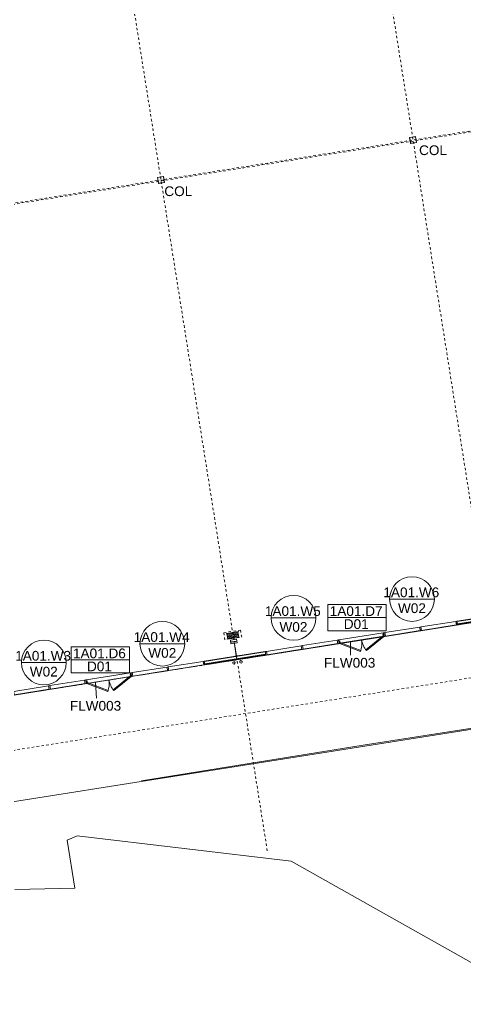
# Model space of a CAD drawing. Header units: metres. Extents: x -2358 to -2214, y 3875 to 4066.
# Drawn here: x -2266.45 to -2248.12, y 3994.73 to 4035.23 of the extents above; entities that cross this region are included whole.
import ezdxf

# ---------------------------------------------------------------- set-up
doc = ezdxf.new("R2010")
doc.units = ezdxf.units.M
for name, pattern in [('Grid Line', [0.021, 0.012, -0.003, 0.003, -0.003]), ('Hidden', [0.006, 0.004, -0.002]), ('Overhead', [0.004, 0.0025, -0.0015])]:
    doc.linetypes.add(name, pattern=pattern)
for name, color, linetype, lineweight in [('A-ANNO-KEYN', 231, 'Continuous', 5), ('A-DOOR', 31, 'Continuous', 5), ('A-DOOR-FRAM', 31, 'Continuous', 5), ('A-DOOR-IDEN', 31, 'Continuous', 5), ('A-FLOR', 192, 'Continuous', 5), ('A-FLOR-OVHD', 1, 'Overhead', 5), ('A-GLAZ', 151, 'Continuous', 5), ('A-GLAZ-IDEN', 152, 'Continuous', 5), ('A-WALL', 113, 'Continuous', 5), ('A-WALL-PATT', 111, 'Continuous', 13), ('C-TOPO', 7, 'Continuous', 5), ('C-TOPO-MAJR', 7, 'Continuous', 20), ('P-SANR-FIXT', 6, 'Continuous', 5), ('P-SANR-FIXT-HDLN', 131, 'Hidden', 5), ('S-BEAM', 12, 'Continuous', 5), ('S-COLS', 52, 'Continuous', 5), ('S-COLS-IDEN', 171, 'Continuous', 5), ('S-GRID', 1, 'Continuous', 5)]:
    doc.layers.add(name, color=color, linetype=linetype, lineweight=lineweight)
doc.styles.add('Arial_2', font='arial.ttf', dxfattribs={"height": 0.4})
pattern_1 = [(0, (0, 0), (0.8128, 0.2032), [0.06706, -0.54254, 0.06706, -0.54254, -3.251]), (0, (0, 0), (0.8128, 0.2032), [-1.219, 0.06706, -1.152, 0.06706, -0.54254, -1.422]), (0, (0, 0), (0.8128, 0.2032), [-3.048, 0.06706, -0.33934, 0.06706, -0.94894]), (120, (0.3048, 0.1016), (-0.582376362, 0.602305448), [0.06706, -0.54254, 0.06706, -0.54254, -3.251]), (120, (0.3048, 0.1016), (-0.582376362, 0.602305448), [-1.219, 0.06706, -1.152, 0.06706, -0.54254, -1.422]), (120, (0.3048, 0.1016), (-0.582376362, 0.602305448), [-3.048, 0.06706, -0.33934, 0.06706, -0.94894]), (240, (0.4064, 0.508), (-0.230423638, -0.805505448), [0.06706, -0.54254, 0.06706, -0.54254, -3.251]), (240, (0.4064, 0.508), (-0.230423638, -0.805505448), [-1.219, 0.06706, -1.152, 0.06706, -0.54254, -1.422]), (240, (0.4064, 0.508), (-0.230423638, -0.805505448), [-3.048, 0.06706, -0.33934, 0.06706, -0.94894])]

# ---------------------------------------------------------------- blocks, each defined once
blk = doc.blocks.new('SHS-Square Hollow Section-Column - 250x250xSHS-1478536-GA - Part B')
at = {"layer": 'S-COLS'}
h = blk.add_hatch(dxfattribs=at)
h.set_pattern_fill('FP_4', color=256, style=0, pattern_type=2)
h.set_pattern_definition([(36, (1602.568, -4332.682), (-0.41803287, 0.57537289), []), (36, (1602.687, -4331.93), (-0.41803287, 0.57537289), [])])
h.paths.add_polyline_path([(0.115, -0.125), (0.122, -0.122), (0.125, -0.115), (0.119, -0.119)])
h.paths.add_polyline_path([(-0.115, -0.125), (0.115, -0.125), (0.115, -0.12), (-0.115, -0.12)])
h.paths.add_polyline_path([(-0.115, -0.125), (-0.119, -0.119), (-0.125, -0.115), (-0.122, -0.122)])
h.paths.add_polyline_path([(-0.125, 0.115), (-0.119, 0.119), (-0.115, 0.125), (-0.122, 0.122)])
h.paths.add_polyline_path([(-0.125, -0.115), (-0.12, -0.115), (-0.12, 0.115), (-0.125, 0.115)])
h.paths.add_polyline_path([(0.125, 0.115), (0.122, 0.122), (0.115, 0.125), (0.119, 0.119)])
h.paths.add_polyline_path([(0.12, -0.115), (0.125, -0.115), (0.125, 0.115), (0.12, 0.115)])
h.paths.add_polyline_path([(-0.115, 0.12), (0.115, 0.12), (0.115, 0.125), (-0.115, 0.125)])
at = {"layer": 'S-COLS', "lineweight": 15}
for p, q in [((-0.125, 0.115), (-0.125, -0.115)), ((-0.12, -0.115), (-0.12, 0.115)), ((0.115, 0.125), (-0.115, 0.125)), ((-0.115, 0.12), (0.115, 0.12)), ((0.12, 0.115), (0.12, -0.115)), ((0.125, -0.115), (0.125, 0.115)), ((0.115, -0.12), (-0.115, -0.12)), ((-0.115, -0.125), (0.115, -0.125))]:
    blk.add_line(p, q, dxfattribs=at)
for centre, radius, start, end in [((-0.115, 0.115), 0.01, 90, 180), ((-0.115, 0.115), 0.005, 90, 180), ((0.115, 0.115), 0.01, 360, 90), ((0.115, 0.115), 0.005, 0, 90), ((-0.115, -0.115), 0.01, 180, 270), ((-0.115, -0.115), 0.005, 180, 270), ((0.115, -0.115), 0.005, 270, 0), ((0.115, -0.115), 0.01, 270, 360)]:
    blk.add_arc(centre, radius, start, end, dxfattribs=at)
blk = doc.blocks.new('SHS-Square Hollow Section-Column - 250x250xSHS-2929213-GA - Part B')
at = {"layer": 'S-COLS', "lineweight": 15}
for p, q in [((-0.125, 0.115), (-0.125, -0.115)), ((-0.12, -0.115), (-0.12, 0.115)), ((0.115, 0.125), (-0.115, 0.125)), ((-0.115, 0.12), (0.115, 0.12)), ((0.12, 0.115), (0.12, -0.115)), ((0.125, -0.115), (0.125, 0.115)), ((0.115, -0.12), (-0.115, -0.12)), ((-0.115, -0.125), (0.115, -0.125))]:
    blk.add_line(p, q, dxfattribs=at)
for centre, radius, start, end in [((-0.115, 0.115), 0.01, 90, 180), ((-0.115, 0.115), 0.005, 90, 180), ((0.115, 0.115), 0.01, 360, 90), ((0.115, 0.115), 0.005, 0, 90), ((-0.115, -0.115), 0.01, 180, 270), ((-0.115, -0.115), 0.005, 180, 270), ((0.115, -0.115), 0.01, 270, 360), ((0.115, -0.115), 0.005, 270, 0)]:
    blk.add_arc(centre, radius, start, end, dxfattribs=at)
blk = doc.blocks.new('Structural Framing 23 - Structural Framing 1-1264781-GA - Part B')
at = {"layer": 'S-BEAM', "lineweight": 13}
for p, q in [((-2263.634, 4048.254), (-2263.861, 4048.218)), ((-2263.861, 4048.218), (-2263.859, 4048.208)), ((-2263.859, 4048.208), (-2263.751, 4048.225)), ((-2263.751, 4048.225), (-2263.658, 4047.642)), ((-2263.741, 4048.226), (-2263.632, 4048.244)), ((-2263.648, 4047.644), (-2263.741, 4048.226)), ((-2263.632, 4048.244), (-2263.634, 4048.254)), ((-2263.658, 4047.642), (-2263.767, 4047.625)), ((-2263.765, 4047.615), (-2263.538, 4047.651)), ((-2263.54, 4047.661), (-2263.648, 4047.644)), ((-2263.538, 4047.651), (-2263.54, 4047.661)), ((-2263.767, 4047.625), (-2263.765, 4047.615)), ((-2257.518, 4009.645), (-2257.746, 4009.609)), ((-2257.746, 4009.609), (-2257.744, 4009.599)), ((-2257.744, 4009.599), (-2257.635, 4009.616)), ((-2257.635, 4009.616), (-2257.543, 4009.033)), ((-2257.626, 4009.618), (-2257.517, 4009.635)), ((-2257.533, 4009.035), (-2257.626, 4009.618)), ((-2257.517, 4009.635), (-2257.518, 4009.645)), ((-2257.543, 4009.033), (-2257.652, 4009.016)), ((-2257.652, 4009.016), (-2257.65, 4009.006)), ((-2257.65, 4009.006), (-2257.423, 4009.042)), ((-2257.425, 4009.052), (-2257.533, 4009.035)), ((-2257.423, 4009.042), (-2257.425, 4009.052))]:
    blk.add_line(p, q, dxfattribs=at)
blk = doc.blocks.new('Structural Framing 24 - Structural Framing 1-1264814-GA - Part B')
at = {"layer": 'S-BEAM', "lineweight": 13}
for p, q in [((-2253.263, 4049.896), (-2253.49, 4049.86)), ((-2253.49, 4049.86), (-2253.489, 4049.85)), ((-2253.489, 4049.85), (-2253.38, 4049.867)), ((-2253.38, 4049.867), (-2253.288, 4049.285)), ((-2253.37, 4049.869), (-2253.261, 4049.886)), ((-2253.278, 4049.286), (-2253.37, 4049.869)), ((-2253.261, 4049.886), (-2253.263, 4049.896)), ((-2253.288, 4049.285), (-2253.396, 4049.268)), ((-2253.396, 4049.268), (-2253.395, 4049.258)), ((-2253.395, 4049.258), (-2253.168, 4049.294)), ((-2253.169, 4049.304), (-2253.278, 4049.286)), ((-2253.168, 4049.294), (-2253.169, 4049.304)), ((-2247.148, 4011.287), (-2247.375, 4011.251)), ((-2247.375, 4011.251), (-2247.373, 4011.242)), ((-2247.373, 4011.242), (-2247.265, 4011.259)), ((-2247.265, 4011.259), (-2247.172, 4010.676)), ((-2247.255, 4011.26), (-2247.146, 4011.278)), ((-2247.162, 4010.678), (-2247.255, 4011.26)), ((-2247.146, 4011.278), (-2247.148, 4011.287)), ((-2247.172, 4010.676), (-2247.281, 4010.659)), ((-2247.281, 4010.659), (-2247.279, 4010.649)), ((-2247.279, 4010.649), (-2247.052, 4010.685)), ((-2247.054, 4010.695), (-2247.162, 4010.678)), ((-2247.052, 4010.685), (-2247.054, 4010.695))]:
    blk.add_line(p, q, dxfattribs=at)
blk = doc.blocks.new('Plumbing_FHR_AAA - 500mm Dia x 240mm D-1560022-GA - Part B')
at = {"layer": 'P-SANR-FIXT'}
for p, q in [((-0.125, 0.375), (0.375, 0.375)), ((-0.125, 0.36), (-0.125, 0.375)), ((0.375, 0.36), (-0.125, 0.36)), ((-0.125, 0.15), (0.375, 0.15)), ((-0.125, 0.135), (-0.125, 0.15)), ((0.375, 0.135), (-0.125, 0.135)), ((-0.105, 0.36), (-0.105, 0.15)), ((-0.105, 0.325), (0.355, 0.325)), ((-0.105, 0.29), (0.355, 0.29)), ((-0.105, 0.255), (0.355, 0.255)), ((-0.105, 0.22), (0.355, 0.22)), ((-0.105, 0.185), (0.355, 0.185)), ((0.355, 0.36), (0.355, 0.15)), ((0.375, 0.375), (0.375, 0.36)), ((0.375, 0.15), (0.375, 0.135))]:
    blk.add_line(p, q, dxfattribs=at)
at = {"layer": 'P-SANR-FIXT-HDLN'}
for p, q in [((-0.225, 0.425), (-0.225, 0.075)), ((-0.225, 0.425), (0.475, 0.425)), ((0.475, 0.425), (0.475, 0.075))]:
    blk.add_line(p, q, dxfattribs=at)
blk = doc.blocks.new('Door-Hinge-Double - 2340x920x920x40 Glazed-Aluminium Frame D02-3541571-GA - Part B')
at = {"layer": 'A-DOOR'}
for p, q in [((-0.901, -0.039), (-0.921, -0.074)), ((-0.921, -0.074), (-0.124, -0.534)), ((-0.104, -0.499), (-0.901, -0.039)), ((0.104, -0.499), (0.901, -0.039)), ((0.921, -0.074), (0.124, -0.534)), ((0.901, -0.039), (0.921, -0.074)), ((-0.124, -0.534), (-0.104, -0.499)), ((0.124, -0.534), (0.104, -0.499))]:
    blk.add_line(p, q, dxfattribs=at)
for centre, start, end in [((-0.921, -0.074), 330, 0), ((0.921, -0.074), 180, 210)]:
    blk.add_arc(centre, 0.92, start, end, dxfattribs=at)
blk = doc.blocks.new('X_Door-Frame-Wood - Standard-3509857-GA - Part B')
at = {"layer": 'A-DOOR-FRAM'}
for p, q in [((-0.943, 0.074), (-0.923, 0.074)), ((-0.943, -0.074), (-0.943, 0.074)), ((-0.923, 0.074), (-0.923, -0.074)), ((-0.923, 0.029), (-0.898, 0.029)), ((-0.923, -0.029), (-0.923, 0.029)), ((-0.898, 0.029), (-0.898, -0.029)), ((0.898, 0.029), (0.923, 0.029)), ((0.898, -0.029), (0.898, 0.029)), ((0.923, -0.074), (0.923, 0.074)), ((0.923, 0.074), (0.943, 0.074)), ((0.923, 0.029), (0.923, -0.029)), ((0.943, 0.074), (0.943, -0.074)), ((-0.923, -0.074), (-0.943, -0.074)), ((-0.898, -0.029), (-0.923, -0.029)), ((0.923, -0.029), (0.898, -0.029)), ((0.943, -0.074), (0.923, -0.074))]:
    blk.add_line(p, q, dxfattribs=at)
blk = doc.blocks.new('aba - Plumbing Fixtures - Strip Drain - Stormtech - Custom Ass - FLW003 _Doors_-V22-GA - Part B')
at = {"layer": 'P-SANR-FIXT'}
for p, q in [((0.038, 0), (0.038, -1.926)), ((0.041, -0.016), (0.041, -1.863))]:
    blk.add_line(p, q, dxfattribs=at)
blk = doc.blocks.new('aba - Plumbing Fixtures - Strip Drain - Stormtech - Custom Ass - FLW003 _Doors_-V23-GA - Part B')
at = {"layer": 'P-SANR-FIXT'}
for p, q in [((0.038, -0.036), (0.038, -1.882)), ((0.041, -0.036), (0.041, -1.882))]:
    blk.add_line(p, q, dxfattribs=at)
blk = doc.blocks.new('Downpipe - L Spreader - 100D-3377890-GA - Part B')
at = {"layer": 'P-SANR-FIXT'}
for start, end in [(0, 180), (180, 0)]:
    blk.add_arc((-0.04, 0.15), 0.05, start, end, dxfattribs=at)
blk = doc.blocks.new('Downpipe - L Spreader - 100D-3377907-GA - Part B')
at = {"layer": 'P-SANR-FIXT'}
for start, end in [(360, 180), (180, 360)]:
    blk.add_arc((-0.04, -0.15), 0.05, start, end, dxfattribs=at)
blk = doc.blocks.new('Window Unit_2 Bay - 2400x3050-V77-GA - Part B')
at = {"layer": 'A-GLAZ', "lineweight": 13}
for p, q in [((-1.475, 0.074), (-1.525, 0.074)), ((-1.475, -0.076), (-1.475, 0.074)), ((-0.025, 0.074), (-1.475, 0.074)), ((-1.475, 0.074), (-1.475, 0.06762)), ((-1.475, 0.06762), (-0.025, 0.06762)), ((0.025, 0.074), (-0.025, 0.074)), ((-0.025, 0.074), (-0.025, -0.076)), ((-0.025, 0.06762), (-0.025, 0.074)), ((0.025, -0.076), (0.025, 0.074)), ((1.475, 0.074), (0.025, 0.074)), ((0.025, 0.074), (0.025, 0.06762)), ((0.025, 0.06762), (1.475, 0.06762)), ((1.525, 0.074), (1.475, 0.074)), ((1.475, 0.074), (1.475, -0.076)), ((1.475, 0.06762), (1.475, 0.074)), ((-1.525, -0.07469), (-1.525, -0.076)), ((-1.525, -0.076), (-1.475, -0.076)), ((-0.025, -0.076), (0.025, -0.076)), ((1.475, -0.076), (1.525, -0.076))]:
    blk.add_line(p, q, dxfattribs=at)
at = {"layer": 'A-GLAZ'}
for p, q in [((-0.025, -0.076), (-1.475, -0.076)), ((1.475, -0.076), (0.025, -0.076))]:
    blk.add_line(p, q, dxfattribs=at)
blk = doc.blocks.new('Window Unit_2 Bay - 2400x3050-3440899-GA - Part B')
at = {"layer": 'A-GLAZ', "lineweight": 13}
for p, q in [((-1.475, 0.074), (-1.525, 0.074)), ((-1.475, -0.076), (-1.475, 0.074)), ((-0.025, 0.074), (-1.475, 0.074)), ((-1.475, 0.074), (-1.475, 0.06762)), ((-1.475, 0.06762), (-0.025, 0.06762)), ((0.025, 0.074), (-0.025, 0.074)), ((-0.025, 0.074), (-0.025, -0.076)), ((-0.025, 0.06762), (-0.025, 0.074)), ((0.025, -0.076), (0.025, 0.074)), ((1.475, 0.074), (0.025, 0.074)), ((0.025, 0.074), (0.025, 0.06762)), ((0.025, 0.06762), (1.475, 0.06762)), ((1.525, 0.074), (1.475, 0.074)), ((1.475, 0.074), (1.475, -0.076)), ((1.475, 0.06762), (1.475, 0.074)), ((-1.525, -0.076), (-1.475, -0.076)), ((-0.025, -0.076), (0.025, -0.076)), ((1.475, -0.076), (1.525, -0.076))]:
    blk.add_line(p, q, dxfattribs=at)
at = {"layer": 'A-GLAZ'}
for p, q in [((-0.025, -0.076), (-1.475, -0.076)), ((1.475, -0.076), (0.025, -0.076))]:
    blk.add_line(p, q, dxfattribs=at)
blk = doc.blocks.new('AA_DOOR_MARK _ TYPE MARK_HA2 - Mark _ Type Mark-1751130-GA - Part B')
at = {"layer": 'A-DOOR-IDEN'}
for p, q in [((0.00597, 0.0027), (-0.006, 0.0027)), ((-0.006, 0.0027), (-0.006, 0)), ((0.00597, 0), (0.00597, 0.0027)), ((0.00597, 0), (-0.006, 0)), ((0.00597, -0.0027), (0.00597, 0)), ((-0.006, 0), (0.00597, 0)), ((-0.006, 0), (-0.006, -0.0027)), ((-0.006, -0.0027), (0.00597, -0.0027))]:
    blk.add_line(p, q, dxfattribs=at)
blk = doc.blocks.new('AA_WINDOW_TYPE MARK _ PRECINCT - Mark _ Type Mark-3459970-GA - Part B')
at = {"layer": 'A-GLAZ-IDEN'}
for p, q in [((-0.0046, 0), (0.0046, 0)), ((0.0046, 0), (-0.0046, 0))]:
    blk.add_line(p, q, dxfattribs=at)
for start, end in [(360, 180), (180, 360)]:
    blk.add_arc((0, 0), 0.0046, start, end, dxfattribs=at)

msp = doc.modelspace()

# ---------------------------------------------------------------- hatches: boundary and pattern name
at = {"layer": 'A-WALL-PATT', "lineweight": 5}
h = msp.add_hatch(dxfattribs=at)
h.set_pattern_fill('FP_1', color=256, style=0, pattern_type=2)
h.set_pattern_definition(pattern_1)
h.paths.add_polyline_path([(-2309.3883, 4000.7993), (-2308.9723, 4000.8652), (-2308.9762, 4000.8768), (-2309.3901, 4000.8112)])
h.paths.add_polyline_path([(-2308.1249, 4000.9995), (-2305.6943, 4001.3844), (-2305.6962, 4001.3963), (-2308.1268, 4001.0113)])
h.paths.add_polyline_path([(-2299.4225, 4002.3778), (-2298.2669, 4002.5609), (-2298.2688, 4002.5727), (-2299.4244, 4002.3897)])
h.paths.add_polyline_path([(-2289.3975, 4003.9657), (-2288.148, 4004.1636), (-2288.1499, 4004.1754), (-2289.3993, 4003.9775)])
h.paths.add_polyline_path([(-2283.4071, 4004.9145), (-2277.1156, 4005.911), (-2277.1175, 4005.9229), (-2283.409, 4004.9264)])
h.paths.add_polyline_path([(-2269.2279, 4007.1604), (-2266.7449, 4007.5536), (-2266.7467, 4007.5655), (-2269.2298, 4007.1722)])
h.paths.add_polyline_path([(-2258.8572, 4008.803), (-2256.3505, 4009.2), (-2256.3524, 4009.2119), (-2258.8591, 4008.8148)])
h.paths.add_polyline_path([(-2248.4628, 4010.4493), (-2246.0034, 4010.8389), (-2246.0053, 4010.8507), (-2248.4647, 4010.4612)])
h.paths.add_polyline_path([(-2238.1158, 4012.0882), (-2236.681, 4012.3155), (-2236.6829, 4012.3273), (-2238.1176, 4012.1001)])
h = msp.add_hatch(dxfattribs=at)
h.set_pattern_fill('FP_1', color=256, style=0, pattern_type=2)
h.set_pattern_definition(pattern_1)
h.paths.add_polyline_path([(-2309.367, 4000.665), (-2308.9511, 4000.7309), (-2308.9531, 4000.7397), (-2309.3683, 4000.6734)])
h.paths.add_polyline_path([(-2308.1036, 4000.8651), (-2305.673, 4001.2501), (-2305.6744, 4001.259), (-2308.105, 4000.874)])
h.paths.add_polyline_path([(-2299.4012, 4002.2435), (-2298.2456, 4002.4265), (-2298.247, 4002.4354), (-2299.4026, 4002.2524)])
h.paths.add_polyline_path([(-2289.3762, 4003.8314), (-2288.1268, 4004.0293), (-2288.1282, 4004.0382), (-2289.3776, 4003.8403)])
h.paths.add_polyline_path([(-2283.3859, 4004.7802), (-2277.0943, 4005.7767), (-2277.0957, 4005.7856), (-2283.3873, 4004.7891)])
h.paths.add_polyline_path([(-2269.2066, 4007.026), (-2266.7236, 4007.4193), (-2266.725, 4007.4282), (-2269.208, 4007.0349)])
h.paths.add_polyline_path([(-2258.8359, 4008.6687), (-2256.3292, 4009.0657), (-2256.3306, 4009.0746), (-2258.8373, 4008.6775)])
h.paths.add_polyline_path([(-2248.4415, 4010.315), (-2245.9821, 4010.7046), (-2245.9836, 4010.7135), (-2248.4429, 4010.3239)])
h.paths.add_polyline_path([(-2238.0945, 4011.9539), (-2236.6597, 4012.1811), (-2236.6611, 4012.19), (-2238.0959, 4011.9628)])

# ---------------------------------------------------------------- linework, layer by layer
at = {"layer": 'A-ANNO-KEYN'}
for p, q in [((-2252.8431, 4009.5892), (-2252.8431, 4009.1584)), ((-2252.8431, 4009.1584), (-2252.8431, 4009.0687)), ((-2263.3399, 4007.9404), (-2263.298, 4007.2969))]:
    msp.add_line(p, q, dxfattribs=at)
at = {"layer": 'A-FLOR'}
for p, q in [((-2248.4056, 4010.3187), (-2245.9364, 4010.7098)), ((-2250.7338, 4009.9499), (-2248.4056, 4010.3187)), ((-2253.9552, 4009.4397), (-2250.7338, 4009.9499)), ((-2253.3202, 4009.6922), (-2251.4969, 4009.981)), ((-2253.2985, 4009.5553), (-2251.4752, 4009.8441)), ((-2256.3071, 4009.0672), (-2253.9552, 4009.4397)), ((-2258.7763, 4008.6761), (-2256.3071, 4009.0672)), ((-2261.805, 4008.1964), (-2258.7763, 4008.6761)), ((-2263.7145, 4008.0458), (-2261.8913, 4008.3346)), ((-2263.7072, 4007.8951), (-2261.805, 4008.1964)), ((-2263.6918, 4007.9011), (-2261.8682, 4008.1899)), ((-2266.6778, 4007.4246), (-2263.7072, 4007.8951)), ((-2240.5348, 4007.1804), (-2267.0087, 4002.9872))]:
    msp.add_line(p, q, dxfattribs=at)
at = {"layer": 'A-FLOR-OVHD'}
for p, q in [((-2323.057, 4018.7004), (-2232.1799, 4033.0945)), ((-2309.4325, 4000.6526), (-2229.0578, 4013.3832)), ((-2267.3355, 4005.0505), (-2236.1309, 4009.993))]:
    msp.add_line(p, q, dxfattribs=at)
at = {"layer": 'A-WALL', "color": 250, "lineweight": 13}
for p, q in [((-2246.0053, 4010.8507), (-2248.4647, 4010.4612)), ((-2248.4647, 4010.4612), (-2248.4415, 4010.315)), ((-2248.4415, 4010.315), (-2245.9821, 4010.7046)), ((-2257.5301, 4009.7189), (-2257.7869, 4009.6782)), ((-2257.7869, 4009.6782), (-2257.7635, 4009.5301)), ((-2257.5067, 4009.5707), (-2257.5301, 4009.7189)), ((-2256.3524, 4009.2119), (-2258.8591, 4008.8148)), ((-2257.7635, 4009.5301), (-2257.5067, 4009.5707)), ((-2256.3292, 4009.0657), (-2256.3524, 4009.2119)), ((-2258.8591, 4008.8148), (-2258.8359, 4008.6687)), ((-2258.8359, 4008.6687), (-2256.3292, 4009.0657))]:
    msp.add_line(p, q, dxfattribs=at)
at = {"layer": 'A-WALL'}
for p, q in [((-2246.0034, 4010.8389), (-2248.4628, 4010.4493)), ((-2245.989, 4010.748), (-2248.4484, 4010.3585)), ((-2245.9836, 4010.7135), (-2248.4429, 4010.3239)), ((-2256.3505, 4009.2), (-2258.8572, 4008.803)), ((-2256.3361, 4009.1091), (-2258.8428, 4008.7121)), ((-2256.3306, 4009.0746), (-2258.8373, 4008.6775))]:
    msp.add_line(p, q, dxfattribs=at)
at = {"layer": 'C-TOPO'}
for p, q in [((-2252.3182, 4005.3545), (-2246.231, 4006.3186)), ((-2261.4488, 4003.8907), (-2252.3182, 4005.3545))]:
    msp.add_line(p, q, dxfattribs=at)
at = {"layer": 'C-TOPO-MAJR', "color": 8, "lineweight": 15}
for p, q in [((-2264.0871, 4001.6303), (-2264.4948, 4001.4523)), ((-2255.2916, 4000.5906), (-2264.0871, 4001.6303)), ((-2264.4948, 4001.4523), (-2264.1808, 3999.47)), ((-2235.0527, 3989.1751), (-2255.2916, 4000.5906)), ((-2264.1808, 3999.47), (-2266.6504, 3999.415))]:
    msp.add_line(p, q, dxfattribs=at)
at = {"layer": 'S-GRID', "linetype": 'Grid Line'}
for p, q in [((-2245.8969, 4002.6554), (-2255.4373, 4062.8887)), ((-2256.2676, 4001.0128), (-2265.808, 4061.246)), ((-2322.9195, 4018.7658), (-2223.5114, 4034.511)), ((-2319.7761, 3999.0143), (-2220.3826, 4014.7573))]:
    msp.add_line(p, q, dxfattribs=at)

# ---------------------------------------------------------------- block references
at = {"layer": 'A-DOOR', "rotation": 9.00032838814539}
for p in [(-2252.397, 4009.7634), (-2262.7913, 4008.1171)]:
    msp.add_blockref('Door-Hinge-Double - 2340x920x920x40 Glazed-Aluminium Frame D02-3541571-GA - Part B', p, dxfattribs=at)
at = {"layer": 'A-DOOR-FRAM', "rotation": 9.00032838814539}
for p in [(-2252.397, 4009.7634), (-2262.7913, 4008.1171)]:
    msp.add_blockref('X_Door-Frame-Wood - Standard-3509857-GA - Part B', p, dxfattribs=at)
at = {"layer": 'A-DOOR-IDEN', "xscale": 199.9999999999999, "yscale": 199.9999999999999, "zscale": 199.9999999999999}
for p in [(-2252.5741, 4010.6124), (-2263.1368, 4008.8713)]:
    msp.add_blockref('AA_DOOR_MARK _ TYPE MARK_HA2 - Mark _ Type Mark-1751130-GA - Part B', p, dxfattribs=at)
at = {"layer": 'A-GLAZ', "rotation": 189.0003283881454}
for name, p in [('Window Unit_2 Bay - 2400x3050-3440899-GA - Part B', (-2249.9593, 4010.1495)), ('Window Unit_2 Bay - 2400x3050-3440899-GA - Part B', (-2254.8346, 4009.3774)), ('Window Unit_2 Bay - 2400x3050-3440899-GA - Part B', (-2260.3537, 4008.5032)), ('Window Unit_2 Bay - 2400x3050-V77-GA - Part B', (-2265.2289, 4007.731))]:
    msp.add_blockref(name, p, dxfattribs=at)
at = {"layer": 'A-GLAZ-IDEN', "xscale": 199.9999999999999, "yscale": 199.9999999999999, "zscale": 199.9999999999999}
for p in [(-2250.3141, 4011.3757), (-2255.1893, 4010.6035), (-2260.5845, 4009.5357), (-2265.4598, 4008.7635)]:
    msp.add_blockref('AA_WINDOW_TYPE MARK _ PRECINCT - Mark _ Type Mark-3459970-GA - Part B', p, dxfattribs=at)
at = {"layer": 'P-SANR-FIXT'}
for name, p, rotation in [('Plumbing_FHR_AAA - 500mm Dia x 240mm D-1560022-GA - Part B', (-2257.7703, 4009.6049), 9.000328388088665), ('aba - Plumbing Fixtures - Strip Drain - Stormtech - Custom Ass - FLW003 _Doors_-V23-GA - Part B', (-2253.3275, 4009.5088), 99.0003277068024), ('Downpipe - L Spreader - 100D-3377907-GA - Part B', (-2257.6236, 4008.9005), 9.000328388139614), ('Downpipe - L Spreader - 100D-3377890-GA - Part B', (-2257.4155, 4008.9335), 189.0003283881517), ('aba - Plumbing Fixtures - Strip Drain - Stormtech - Custom Ass - FLW003 _Doors_-V22-GA - Part B', (-2263.7013, 4007.8577), 99.0003277068024)]:
    msp.add_blockref(name, p, dxfattribs=dict(at, rotation=rotation))
at = {"layer": 'S-BEAM'}
for name in ['Structural Framing 24 - Structural Framing 1-1264814-GA - Part B', 'Structural Framing 23 - Structural Framing 1-1264781-GA - Part B']:
    msp.add_blockref(name, (0, 0), dxfattribs=at)
at = {"layer": 'S-COLS', "lineweight": 15, "rotation": 9.000328388145144}
for name, p in [('SHS-Square Hollow Section-Column - 250x250xSHS-2929213-GA - Part B', (-2250.2712, 4030.2725)), ('SHS-Square Hollow Section-Column - 250x250xSHS-1478536-GA - Part B', (-2260.6419, 4028.6299))]:
    msp.add_blockref(name, p, dxfattribs=at)

# ---------------------------------------------------------------- texts
at = {"layer": 'A-ANNO-KEYN', "char_height": 0.4, "width": 2.629535, "attachment_point": 1, "style": 'Arial_2'}
for insert in [(-2253.9351, 4008.9527), (-2264.39, 4007.1809)]:
    msp.add_mtext('FLW003', dxfattribs=dict(at, insert=insert))
at = {"layer": 'A-DOOR-IDEN', "char_height": 0.4, "attachment_point": 1, "style": 'Arial_2'}
for s, insert, width in [('1A01.D7', (-2253.6989, 4011.0792), 2.69367), ('D01', (-2253.1216, 4010.5439), 1.266666), ('1A01.D6', (-2264.2617, 4009.3381), 2.69367), ('D01', (-2263.6844, 4008.8028), 1.266666)]:
    msp.add_mtext(s, dxfattribs=dict(at, insert=insert, width=width))
at = {"layer": 'A-GLAZ-IDEN', "char_height": 0.4, "attachment_point": 1, "style": 'Arial_2'}
for s, insert, width in [('1A01.W6', (-2251.4922, 4011.8518), 2.870041), ('W02', (-2250.8915, 4011.1992), 1.443037), ('1A01.W5', (-2256.3674, 4011.0796), 2.870041), ('W02', (-2255.7667, 4010.427), 1.443037), ('1A01.W4', (-2261.7627, 4010.0118), 2.870041), ('1A01.W3', (-2266.6379, 4009.2396), 2.870041), ('W02', (-2261.1619, 4009.3592), 1.443037), ('W02', (-2266.0372, 4008.587), 1.443037)]:
    msp.add_mtext(s, dxfattribs=dict(at, insert=insert, width=width))
at = {"layer": 'S-COLS-IDEN', "char_height": 0.4, "width": 1.41097, "attachment_point": 1, "style": 'Arial_2'}
for insert in [(-2250.0243, 4030.052), (-2260.5026, 4028.364)]:
    msp.add_mtext('COL', dxfattribs=dict(at, insert=insert))

doc.saveas('drawing.dxf')
